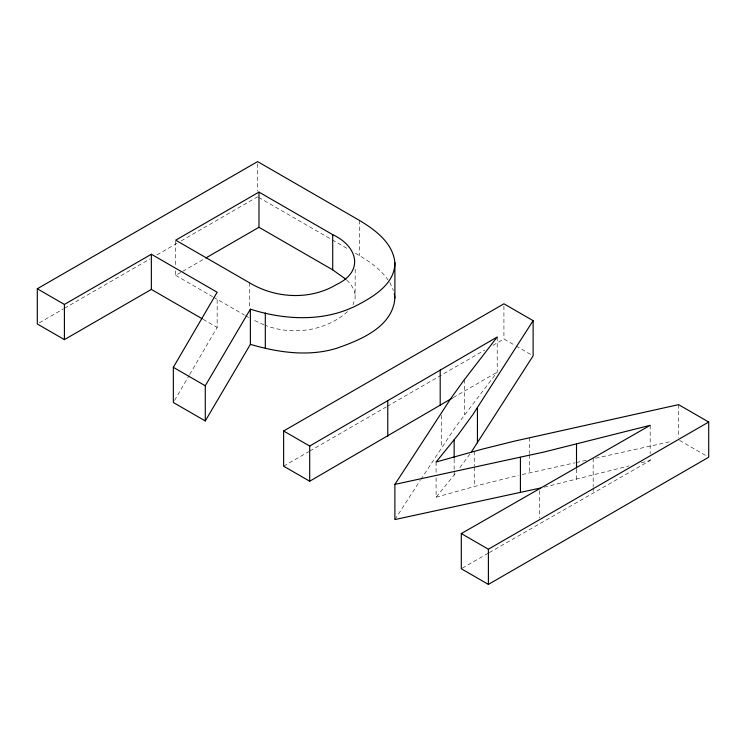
<?xml version="1.0" encoding="UTF-8"?>
<svg xmlns="http://www.w3.org/2000/svg" width="746" height="746" viewBox="0 0 746 746"><rect width="100%" height="100%" fill="white"/><g stroke="black" fill="none" stroke-linecap="round" stroke-linejoin="round"><path stroke-width="0.56" stroke-dasharray="3.73 2.8" d="M355.189 269.203L355.105 298.493L353.017 304.778M174.508 400.509L189.111 375.48M189.698 374.473L217.161 327.419L217.161 296.777M394.886 519.57L420.194 480.424M420.828 479.445L455.657 426.768L497.209 372.179L497.209 336.996M469.896 454.044L458.949 468.926M436.093 477.906L436.093 497.2L455.181 473.766M347.524 311.66C325.666 331.075 292.917 335.681 265.809 325.564M39.314 322.804L63.457 308.863M64.464 308.285L149.965 258.918M157.005 254.852L177.128 243.243M181.147 240.921L257.603 196.776M175.692 270.826L175.692 275.367L181.716 271.889M182.714 271.311L203.789 259.151M283.629 466.185L308.779 451.666M309.776 451.078L386.232 406.943M387.239 406.365L484.816 350.033M492.864 345.379L503.923 338.992L515.001 345.389M453.204 397.59L497.209 372.179M462.296 568.182L488.322 553.159M489.32 552.581L650.186 460.496L650.186 458.23M436.093 497.2L482.214 484.35L518.433 475.398M544.226 487.157L628.981 465.933M641.262 462.79L650.186 460.496M522.237 474.521L575.129 462.781M576.257 462.52L586.496 460.254M595.588 458.24L671.754 441.343M263.972 324.836L252.12 319.391M258.61 197.364L331.233 239.289M332.24 239.867L347.366 248.605M355.441 253.267C367.657 260.214 379.873 268.243 388.06 279.927M516.008 345.967L531.105 354.686M679.578 440.41L706.695 456.058M175.692 275.367L212.554 296.647M213.552 297.225L244.436 315.054M245.434 315.633L249.416 317.936M203.201 319.363L217.161 327.419M346.722 280.095C350.984 284.142 354.611 289.317 355.189 295.313M389.785 282.389L393.459 290.567M678.58 404.64L678.58 437.557M650.186 425.313L650.186 453.689M593.173 458.23L593.173 486.606M593.173 487.735L593.173 493.414M576.509 469.169L576.509 479.389M539.367 490.775L539.367 518.013M529.651 437.678L529.651 453.568M529.651 454.706L529.651 472.861M503.923 306.074L503.923 338.992M474.242 451.321L474.242 466.082M474.242 467.21L474.242 486.513M464.497 379.527L464.497 414.72M454.146 459.154L454.146 475.043M441.697 415.363L441.697 447.143M436.093 462.016L436.093 473.365M359.469 220.406L359.469 255.598M257.603 163.859L257.603 191.107M249.416 282.743L249.416 308.853M175.692 241.322L175.692 266.285"/><path stroke-width="1.12" d="M37.3 288.777L257.603 161.593L359.469 220.406C375.201 229.899 392.993 242.944 394.895 262.732C394.979 282.725 375.891 295.211 360.169 303.603C326.599 322.272 286.026 320.519 250.376 309.17L205.281 385.766L205.281 420.949L173.342 402.504L173.342 367.321L217.161 292.236L151.354 254.237L64.408 304.433L37.3 288.777L37.3 323.969L64.408 339.616L151.354 289.429L202.203 318.784M394.895 262.732L394.895 297.915C392.844 327 360.365 340.017 336.427 348.354C308.21 356.924 278.127 352.476 250.376 344.354L205.281 420.949M540.272 488.07L394.886 519.57L394.886 484.387L544.226 451.973L650.186 425.313L461.298 533.577L461.298 568.76L488.397 584.407L708.7 457.223L708.7 422.031L678.58 404.64L514.581 441.11L482.214 449.157L436.093 462.016L457.596 435.505L473.067 414.291L533.12 320.659L503.923 303.808L283.629 430.992L283.629 466.185L309.702 481.235L452.197 398.159M471.5 451.759L533.12 355.851L533.12 320.659M394.886 484.387L451.022 398.178L463.49 380.842L497.209 336.996L309.702 446.052L283.629 430.992M258.974 192.095L175.692 240.184L249.416 282.743C275.498 298.465 310.019 300.414 336.502 284.543C364.468 271.358 357.651 246.208 332.707 234.664L258.974 192.095L258.974 227.288L332.707 269.847L345.939 279.302M205.793 257.985L258.974 227.288M461.298 533.577L488.397 549.224L708.7 422.031M173.342 367.321L205.281 385.766M394.298 293.7L394.895 297.915M576.509 444.206L576.509 468.04M520.419 457.345L520.419 492.537M488.397 549.224L488.397 584.407M477.44 407.689L477.44 442.872M454.146 439.86L454.146 458.016M440.196 369.904L440.196 405.097M387.761 400.975L387.761 436.158M332.707 234.664L332.707 269.847M309.702 446.052L309.702 481.235M265.306 312.919L265.306 348.102M250.376 309.17L250.376 344.354M151.354 254.237L151.354 289.429M64.408 304.433L64.408 339.616"/></g></svg>
